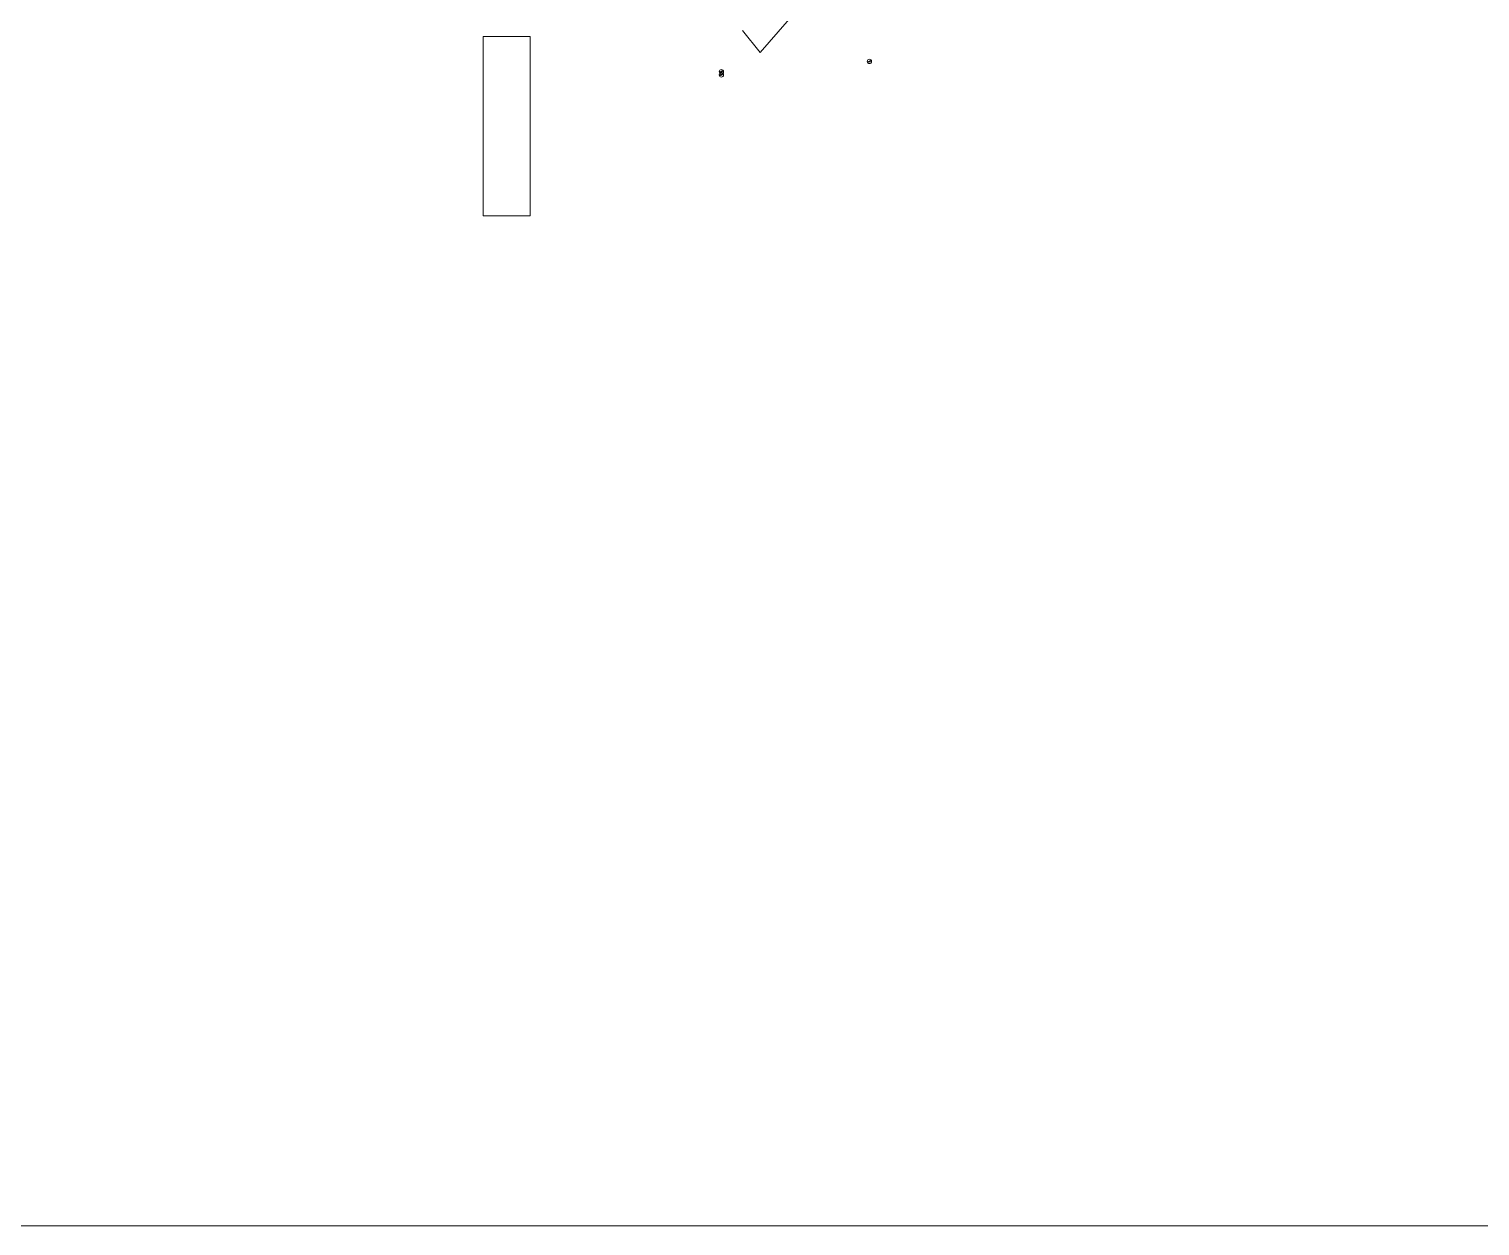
# Model space of a CAD drawing. Header units: metres. Extents: x 592467 to 614288, y 3398001 to 3402649.
# Drawn here: x 594225 to 594886, y 3398001 to 3398546 of the extents above; entities that cross this region are included whole.
import ezdxf

# ---------------------------------------------------------------- set-up
doc = ezdxf.new("R2010")
doc.units = ezdxf.units.M
doc.header["$MEASUREMENT"] = 0
doc.layers.get('0').update_dxf_attribs({"lineweight": 0})
doc.layers.add('Electric Pole', color=7, linetype='Continuous', lineweight=13)

# ---------------------------------------------------------------- blocks, each defined once
blk = doc.blocks.new('EP')
at = {"extrusion": (0, 0, -1)}
blk.add_hatch(color=8, dxfattribs=at).paths.add_polyline_path([(-0.31, -0.24), (-0.94, -0.01), (-0.41, -0.1), (-0.43, 0.15), (0.21, -0.05), (0.21, 0.16), (0.93, -0.01), (0.31, 0.07), (0.31, -0.19), (-0.31, 0)])
at = {"color": 8}
for p, q in [((-0.93, -0.01), (-0.21, 0.16)), ((-0.31, 0.07), (-0.93, -0.01)), ((-0.31, -0.19), (-0.31, 0.07)), ((0.31, 0), (-0.31, -0.19)), ((-0.21, 0.16), (-0.21, -0.05)), ((-0.21, -0.05), (0.43, 0.15)), ((0.31, -0.24), (0.31, 0)), ((0.43, 0.15), (0.41, -0.1)), ((0.94, -0.01), (0.31, -0.24)), ((0.41, -0.1), (0.94, -0.01))]:
    blk.add_line(p, q, dxfattribs=at)
blk.add_circle((0, 0), 1, dxfattribs=at)

msp = doc.modelspace()

# ---------------------------------------------------------------- linework, layer by layer
at = {"color": 5, "lineweight": 13}
for p, q in [((594558.339, 3398535.5906), (594585.8268, 3398567.3922)), ((594550.2609, 3398545.6434), (594558.339, 3398535.5906))]:
    msp.add_line(p, q, dxfattribs=at)
for points in [[(592466.8927, 3399415.1692), (599436.682, 3399415.1692), (599436.682, 3398000.6475), (592466.8927, 3398000.6475)], [(594432.0028, 3398542.9034), (594453.3873, 3398542.9034), (594453.3873, 3398461.0913), (594432.0028, 3398461.0913)]]:
    msp.add_lwpolyline(points, close=True, dxfattribs=at)

# ---------------------------------------------------------------- block references
at = {"layer": 'Electric Pole', "xscale": 0.9997078270984131, "yscale": 0.9997078270984131, "zscale": 0.9997078270984131, "rotation": 210.979233574599}
for p in [(594608.0607, 3398531.5266), (594540.5953, 3398525.4279), (594540.5971, 3398526.863)]:
    msp.add_blockref('EP', p, dxfattribs=at)

doc.saveas('drawing.dxf')
